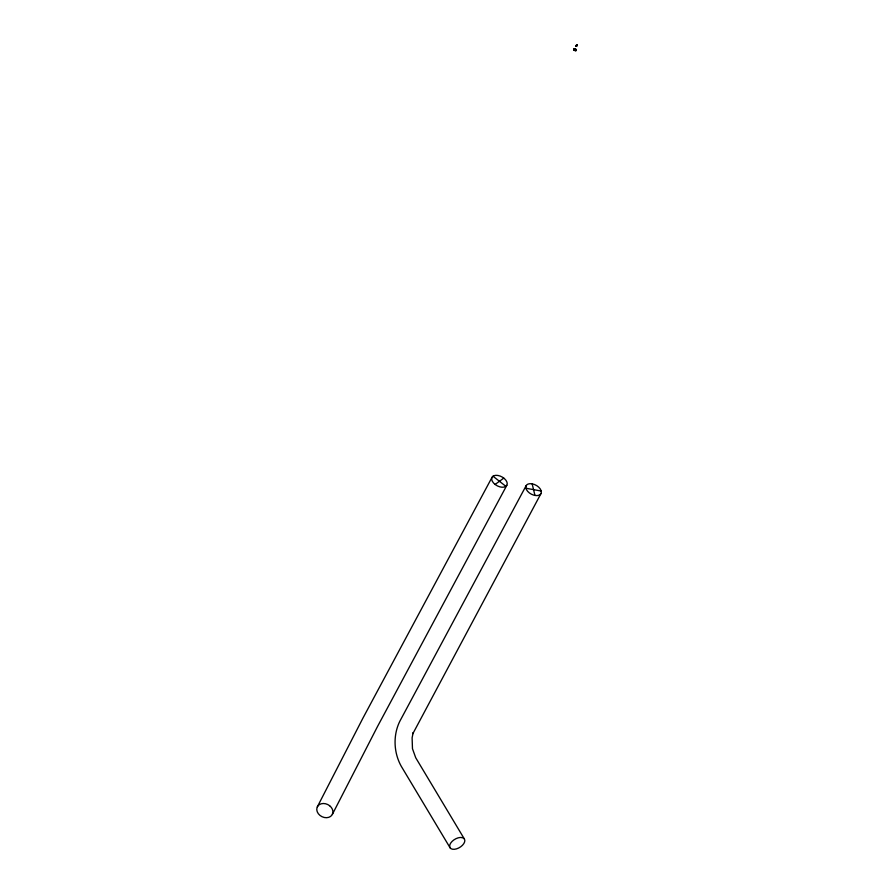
<?xml version="1.0" encoding="UTF-8"?>
<svg xmlns="http://www.w3.org/2000/svg" width="894" height="894" viewBox="0 0 894 894"><rect width="100%" height="100%" fill="white"/><g stroke="black" fill="none" stroke-linecap="round" stroke-linejoin="round"><path stroke-width="1.34" d="M574.317 49.74L574.183 49.092M575.624 50.422L575.211 49.349M576.094 50.455A1.173 0.704 28.2 0 0 574.998 49.036A1.173 0.704 28.2 0 0 574.205 49.997A1.173 0.704 28.2 0 0 576.094 50.455L575.971 49.695M317.314 806.88L362.852 718.273L492.091 477.217M332.389 814.322L377.626 726.297L506.809 485.341A8.404 5.051 28.2 0 0 497.969 475.463A8.404 5.051 28.2 0 0 493.566 483.028A8.404 5.051 28.2 0 0 506.809 485.341M575.881 45.806L577.155 44.868L576.596 46.242L575.881 45.806L576.596 46.242M575.915 46.075L576.596 44.89M576.194 46.086L577.088 45.046M576.306 46.108L577.077 44.912M576.496 46.153L577.155 44.868M526.22 485.52L399.808 721.279C392.924 735.337 393.651 752.681 401.272 766.292L450.185 847.959M540.881 493.745A8.404 5.051 28.2 0 1 527.616 491.32A8.404 5.051 28.2 0 1 532.154 483.833A8.404 5.051 28.2 0 1 540.881 493.745L412.86 733.672L413.14 732.756L412.112 737.818L412.469 748.703L415.71 757.732L464.277 838.829M575.725 50.232L574.429 50.131L575.032 49.326M495.086 484.447L503.803 478.111M574.753 49.505L575.49 50.377L575.647 49.751M525.895 488.236L541.205 491.029M576.507 44.968L577.189 45.136M575.211 49.394L575.814 49.461A1.24 0.749 28.2 0 0 574.194 49.069M575.166 50.332L574.406 49.662M492.996 476.223L505.892 486.336M532.154 483.833L534.947 495.432M574.395 50.232A1.173 0.682 30.3 0 1 574.004 49.595A1.173 0.704 31.2 0 1 574.25 49.114M461.896 837.544L460.175 837.477A8.404 4.749 -30.9 0 0 449.626 846.383A8.404 4.749 -30.9 0 0 460.712 846.774A8.404 4.749 -30.9 0 0 461.896 837.544M329.629 805.717L327.774 804.544A8.404 6.727 27 0 0 316.778 809.785A8.404 6.727 27 0 0 328.746 817.339A8.404 6.727 27 0 0 329.629 805.717M574.16 49.919A1.307 0.782 28.2 0 0 576.25 50.433A1.307 0.782 28.2 0 0 575.032 48.857A1.307 0.782 28.2 0 0 574.16 49.919"/></g></svg>
